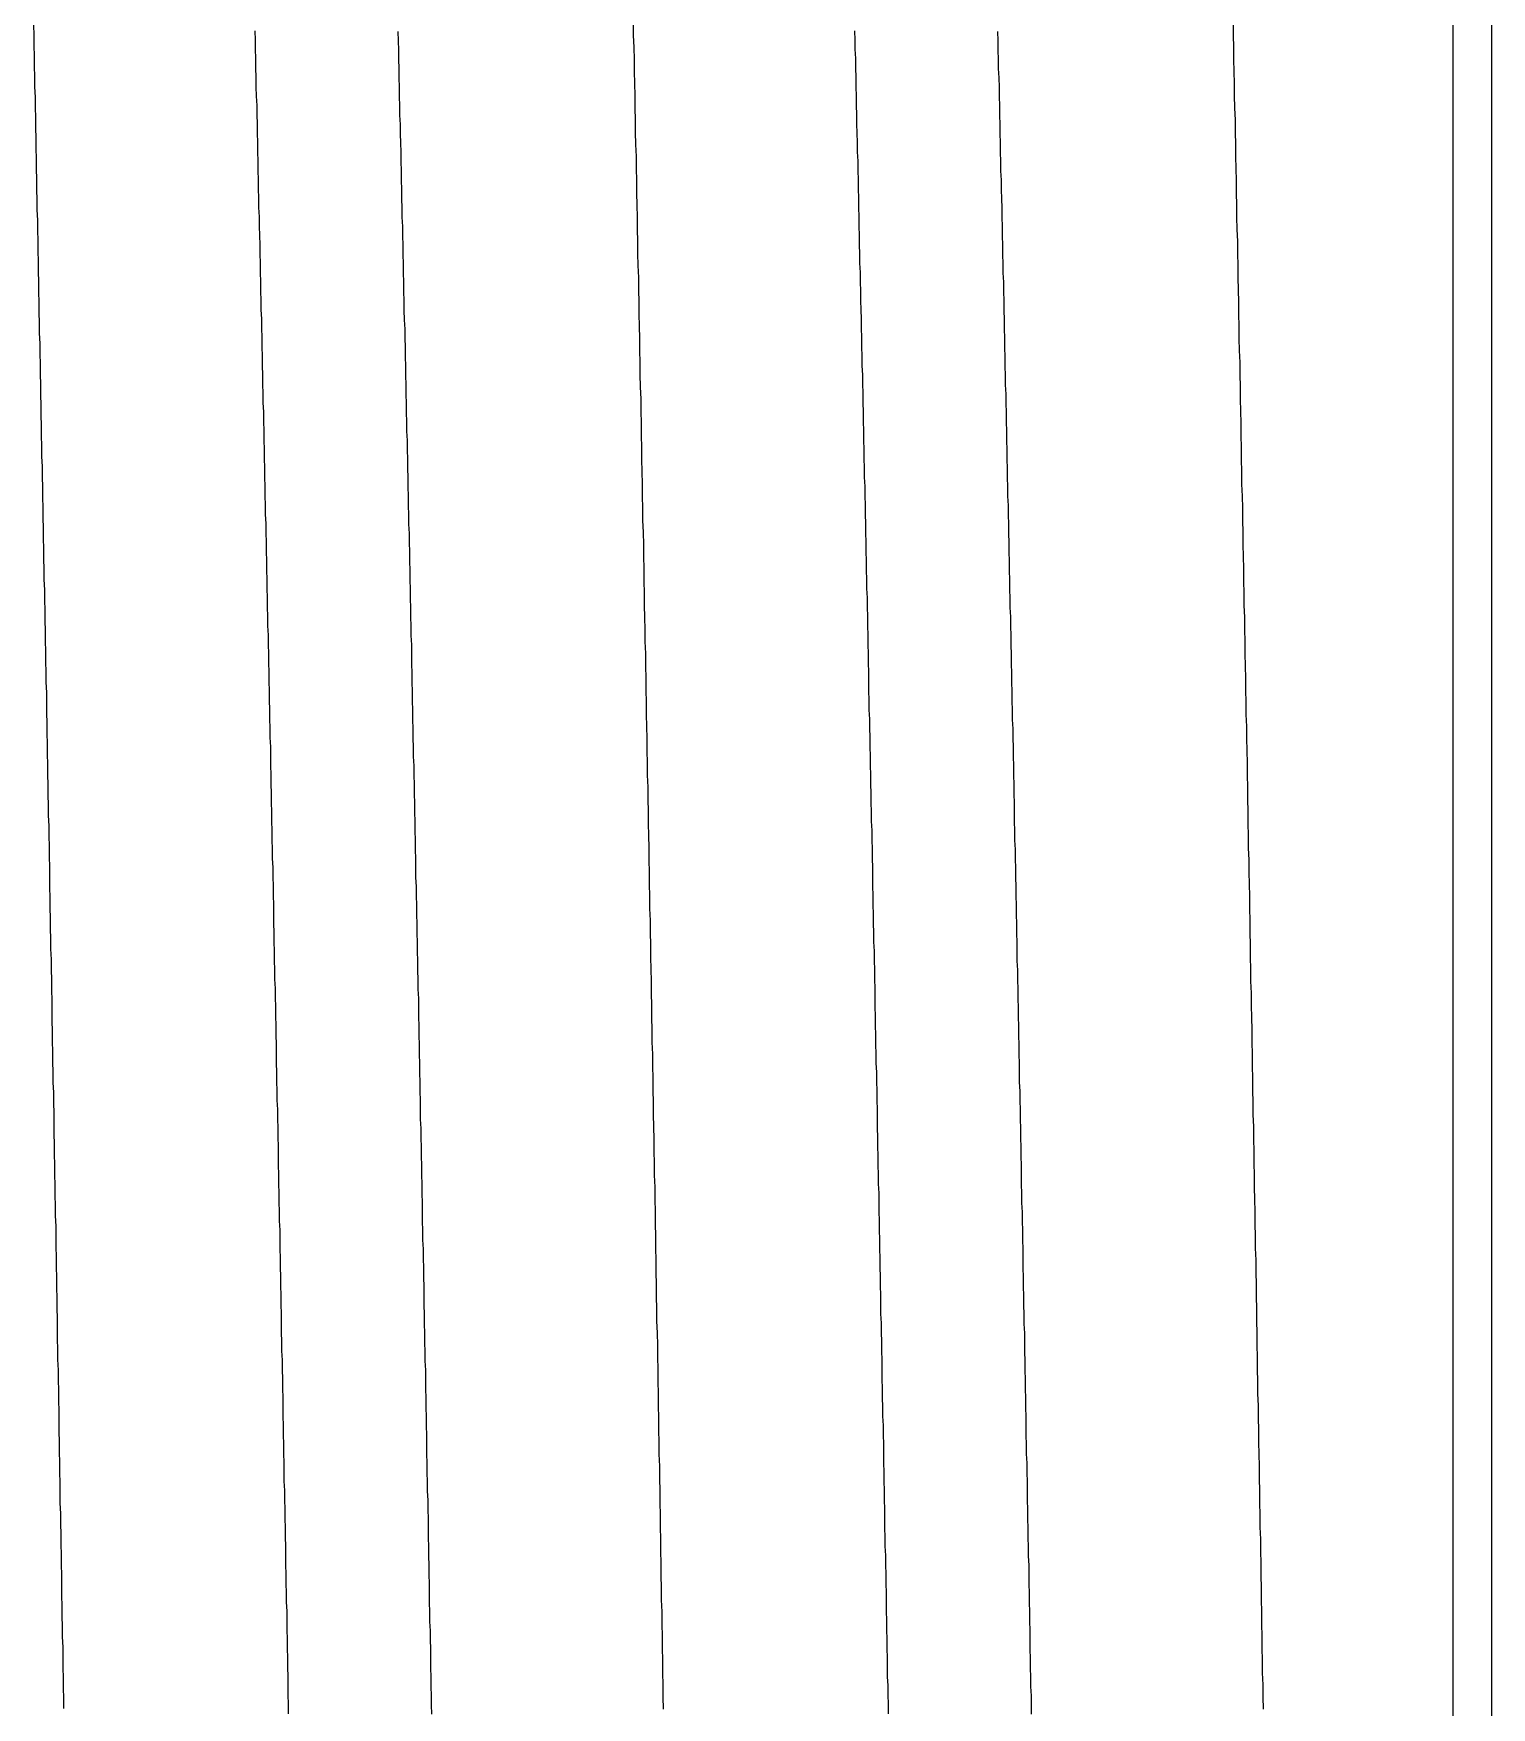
# Model space of a CAD drawing. Header units: millimetres. Extents: x 0 to 3800, y -67 to 2530.
# Drawn here: x 2303.228 to 2306.972, y 1483.78 to 1488.077 of the extents above; entities that cross this region are included whole.
import ezdxf

# ---------------------------------------------------------------- set-up
doc = ezdxf.new("R2010")
doc.units = ezdxf.units.MM
doc.layers.add('내부선 및 부속', color=4, linetype='Continuous')

msp = doc.modelspace()

# ---------------------------------------------------------------- linework, layer by layer
at = {"layer": '내부선 및 부속', "linetype": 'Continuous'}
for p, q in [((2306.9716, 1495.7004), (2306.9716, 1458.5582)), ((2306.8719, 1495.4735), (2306.8719, 1458.7851))]:
    msp.add_line(p, q, dxfattribs=at)
at = {"layer": '내부선 및 부속', "linetype": 'Continuous', "flags": 128}
for points in [[(2304.7681, 1488.1033), (2304.7681, 1488.0723), (2304.7691, 1488.0413), (2304.7701, 1488.0103), (2304.7701, 1487.9793), (2304.7711, 1487.9483), (2304.7721, 1487.9173), (2304.7721, 1487.8863), (2304.7731, 1487.8543), (2304.7731, 1487.8233), (2304.7741, 1487.7923), (2304.7751, 1487.7613), (2304.7751, 1487.7303), (2304.7761, 1487.6993), (2304.7761, 1487.6683), (2304.7771, 1487.6363), (2304.7781, 1487.6053), (2304.7781, 1487.5743), (2304.7791, 1487.5433), (2304.7791, 1487.5123), (2304.7801, 1487.4813), (2304.7811, 1487.4503), (2304.7811, 1487.4193), (2304.7821, 1487.3873), (2304.7821, 1487.3563), (2304.7831, 1487.3253), (2304.7831, 1487.3253), (2304.7841, 1487.2943), (2304.7841, 1487.2633), (2304.7851, 1487.2323), (2304.7851, 1487.2013), (2304.7861, 1487.1703), (2304.7871, 1487.1383), (2304.7871, 1487.1073), (2304.7881, 1487.0763), (2304.7881, 1487.0453), (2304.7891, 1487.0143), (2304.7891, 1486.9833), (2304.7901, 1486.9523), (2304.7911, 1486.9203), (2304.7911, 1486.8893), (2304.7921, 1486.8583), (2304.7921, 1486.8273), (2304.7931, 1486.7963), (2304.7941, 1486.7653), (2304.7941, 1486.7343), (2304.7951, 1486.7033), (2304.7951, 1486.6713), (2304.7961, 1486.6403), (2304.7961, 1486.6093), (2304.7971, 1486.5783), (2304.7981, 1486.5473), (2304.7981, 1486.5163), (2304.7991, 1486.4853), (2304.7991, 1486.4533), (2304.8001, 1486.4223), (2304.8001, 1486.3913), (2304.8011, 1486.3603), (2304.8011, 1486.3293), (2304.8021, 1486.2983), (2304.8031, 1486.2673), (2304.8031, 1486.2363), (2304.8041, 1486.2043), (2304.8041, 1486.1733), (2304.8051, 1486.1423), (2304.8051, 1486.1113), (2304.8061, 1486.0803), (2304.8061, 1486.0493), (2304.8071, 1486.0183), (2304.8081, 1485.9863), (2304.8081, 1485.9553), (2304.8091, 1485.9243), (2304.8091, 1485.8933), (2304.8101, 1485.8623), (2304.8101, 1485.8313), (2304.8111, 1485.8003), (2304.8111, 1485.7693), (2304.8121, 1485.7373), (2304.8121, 1485.7063), (2304.8131, 1485.6753), (2304.8141, 1485.6443), (2304.8141, 1485.6133), (2304.8151, 1485.5823), (2304.8151, 1485.5513), (2304.8161, 1485.5193), (2304.8161, 1485.4883), (2304.8171, 1485.4573), (2304.8171, 1485.4263), (2304.8181, 1485.3953), (2304.8181, 1485.3643), (2304.8191, 1485.3333), (2304.8191, 1485.3023), (2304.8201, 1485.2703), (2304.8211, 1485.2393), (2304.8211, 1485.2083), (2304.8221, 1485.1773), (2304.8221, 1485.1463), (2304.8231, 1485.1153), (2304.8231, 1485.0843), (2304.8241, 1485.0533), (2304.8241, 1485.0213), (2304.8251, 1484.9903), (2304.8251, 1484.9593), (2304.8261, 1484.9283), (2304.8261, 1484.8973), (2304.8271, 1484.8663), (2304.8271, 1484.8353), (2304.8281, 1484.8033), (2304.8281, 1484.7723), (2304.8291, 1484.7413), (2304.8301, 1484.7103), (2304.8301, 1484.6793), (2304.8311, 1484.6483), (2304.8311, 1484.6173), (2304.8321, 1484.5863), (2304.8321, 1484.5543), (2304.8331, 1484.5233), (2304.8331, 1484.4923), (2304.8341, 1484.4613), (2304.8341, 1484.4303), (2304.8351, 1484.3993), (2304.8351, 1484.3683), (2304.8361, 1484.3363), (2304.8361, 1484.3053), (2304.8371, 1484.2743), (2304.8371, 1484.2433), (2304.8381, 1484.2123), (2304.8381, 1484.2123), (2304.8381, 1484.1813), (2304.8391, 1484.1503), (2304.8391, 1484.1193), (2304.8401, 1484.0873), (2304.8401, 1484.0563), (2304.8411, 1484.0253), (2304.8411, 1483.9943), (2304.8421, 1483.9633), (2304.8421, 1483.9323), (2304.8431, 1483.9013), (2304.8431, 1483.8693), (2304.8441, 1483.8383), (2304.8441, 1483.8073), (2304.8451, 1483.7763)], [(2306.3081, 1488.1033), (2306.3081, 1488.0723), (2306.3091, 1488.0413), (2306.3091, 1488.0103), (2306.3101, 1487.9793), (2306.3111, 1487.9483), (2306.3111, 1487.9173), (2306.3121, 1487.8863), (2306.3131, 1487.8543), (2306.3131, 1487.8233), (2306.3141, 1487.7923), (2306.3141, 1487.7613), (2306.3151, 1487.7303), (2306.3161, 1487.6993), (2306.3161, 1487.6683), (2306.3171, 1487.6363), (2306.3171, 1487.6053), (2306.3181, 1487.5743), (2306.3191, 1487.5433), (2306.3191, 1487.5123), (2306.3201, 1487.4813), (2306.3201, 1487.4503), (2306.3211, 1487.4193), (2306.3221, 1487.3873), (2306.3221, 1487.3563), (2306.3231, 1487.3253), (2306.3231, 1487.3253), (2306.3231, 1487.2943), (2306.3241, 1487.2633), (2306.3251, 1487.2323), (2306.3251, 1487.2013), (2306.3261, 1487.1703), (2306.3261, 1487.1383), (2306.3271, 1487.1073), (2306.3281, 1487.0763), (2306.3281, 1487.0453), (2306.3291, 1487.0143), (2306.3291, 1486.9833), (2306.3301, 1486.9523), (2306.3301, 1486.9203), (2306.3311, 1486.8893), (2306.3321, 1486.8583), (2306.3321, 1486.8273), (2306.3331, 1486.7963), (2306.3331, 1486.7653), (2306.3341, 1486.7343), (2306.3351, 1486.7033), (2306.3351, 1486.6713), (2306.3361, 1486.6403), (2306.3361, 1486.6093), (2306.3371, 1486.5783), (2306.3371, 1486.5473), (2306.3381, 1486.5163), (2306.3381, 1486.4853), (2306.3391, 1486.4533), (2306.3401, 1486.4223), (2306.3401, 1486.3913), (2306.3411, 1486.3603), (2306.3411, 1486.3293), (2306.3421, 1486.2983), (2306.3421, 1486.2673), (2306.3431, 1486.2363), (2306.3441, 1486.2043), (2306.3441, 1486.1733), (2306.3451, 1486.1423), (2306.3451, 1486.1113), (2306.3461, 1486.0803), (2306.3461, 1486.0493), (2306.3471, 1486.0183), (2306.3471, 1485.9863), (2306.3481, 1485.9553), (2306.3481, 1485.9243), (2306.3491, 1485.8933), (2306.3501, 1485.8623), (2306.3501, 1485.8313), (2306.3511, 1485.8003), (2306.3511, 1485.7693), (2306.3521, 1485.7373), (2306.3521, 1485.7063), (2306.3531, 1485.6753), (2306.3531, 1485.6443), (2306.3541, 1485.6133), (2306.3541, 1485.5823), (2306.3551, 1485.5513), (2306.3561, 1485.5193), (2306.3561, 1485.4883), (2306.3571, 1485.4573), (2306.3571, 1485.4263), (2306.3581, 1485.3953), (2306.3581, 1485.3643), (2306.3591, 1485.3333), (2306.3591, 1485.3023), (2306.3601, 1485.2703), (2306.3601, 1485.2393), (2306.3611, 1485.2083), (2306.3611, 1485.1773), (2306.3621, 1485.1463), (2306.3621, 1485.1153), (2306.3631, 1485.0843), (2306.3641, 1485.0533), (2306.3641, 1485.0213), (2306.3651, 1484.9903), (2306.3651, 1484.9593), (2306.3661, 1484.9283), (2306.3661, 1484.8973), (2306.3671, 1484.8663), (2306.3671, 1484.8353), (2306.3681, 1484.8033), (2306.3681, 1484.7723), (2306.3691, 1484.7413), (2306.3691, 1484.7103), (2306.3701, 1484.6793), (2306.3701, 1484.6483), (2306.3711, 1484.6173), (2306.3711, 1484.5863), (2306.3721, 1484.5543), (2306.3721, 1484.5233), (2306.3731, 1484.4923), (2306.3731, 1484.4613), (2306.3741, 1484.4303), (2306.3751, 1484.3993), (2306.3751, 1484.3683), (2306.3761, 1484.3363), (2306.3761, 1484.3053), (2306.3771, 1484.2743), (2306.3771, 1484.2433), (2306.3781, 1484.2123), (2306.3781, 1484.2123), (2306.3781, 1484.1813), (2306.3791, 1484.1503), (2306.3791, 1484.1193), (2306.3801, 1484.0873), (2306.3801, 1484.0563), (2306.3811, 1484.0253), (2306.3811, 1483.9943), (2306.3821, 1483.9633), (2306.3821, 1483.9323), (2306.3831, 1483.9013), (2306.3831, 1483.8693), (2306.3841, 1483.8383), (2306.3841, 1483.8073), (2306.3851, 1483.7763)], [(2303.2281, 1488.0983), (2303.2291, 1488.0723), (2303.2291, 1488.0453), (2303.2301, 1488.0193), (2303.2301, 1487.9923), (2303.2311, 1487.9663), (2303.2311, 1487.9403), (2303.2321, 1487.9133), (2303.2321, 1487.8873), (2303.2331, 1487.8613), (2303.2331, 1487.8343), (2303.2341, 1487.8083), (2303.2341, 1487.7823), (2303.2351, 1487.7553), (2303.2351, 1487.7293), (2303.2361, 1487.7033), (2303.2361, 1487.6763), (2303.2371, 1487.6503), (2303.2371, 1487.6243), (2303.2381, 1487.5973), (2303.2381, 1487.5713), (2303.2391, 1487.5453), (2303.2391, 1487.5183), (2303.2401, 1487.4923), (2303.2401, 1487.4663), (2303.2411, 1487.4393), (2303.2411, 1487.4133), (2303.2421, 1487.3873), (2303.2421, 1487.3603), (2303.2431, 1487.3343), (2303.2431, 1487.3073), (2303.2441, 1487.2813), (2303.2441, 1487.2553), (2303.2451, 1487.2283), (2303.2451, 1487.2023), (2303.2461, 1487.1763), (2303.2461, 1487.1493), (2303.2471, 1487.1233), (2303.2471, 1487.0973), (2303.2481, 1487.0703), (2303.2481, 1487.0443), (2303.2491, 1487.0183), (2303.2491, 1486.9913), (2303.2501, 1486.9653), (2303.2501, 1486.9393), (2303.2511, 1486.9123), (2303.2511, 1486.8863), (2303.2521, 1486.8603), (2303.2521, 1486.8333), (2303.2531, 1486.8073), (2303.2531, 1486.7813), (2303.2541, 1486.7543), (2303.2541, 1486.7283), (2303.2551, 1486.7023), (2303.2551, 1486.6753), (2303.2561, 1486.6493), (2303.2561, 1486.6223), (2303.2571, 1486.5963), (2303.2571, 1486.5703), (2303.2581, 1486.5433), (2303.2581, 1486.5173), (2303.2591, 1486.4913), (2303.2591, 1486.4643), (2303.2601, 1486.4383), (2303.2601, 1486.4123), (2303.2611, 1486.3853), (2303.2611, 1486.3593), (2303.2611, 1486.3333), (2303.2621, 1486.3063), (2303.2621, 1486.2803), (2303.2631, 1486.2543), (2303.2631, 1486.2273), (2303.2641, 1486.2013), (2303.2641, 1486.1753), (2303.2651, 1486.1483), (2303.2651, 1486.1223), (2303.2661, 1486.0963), (2303.2661, 1486.0693), (2303.2671, 1486.0433), (2303.2671, 1486.0173), (2303.2681, 1485.9903), (2303.2681, 1485.9643), (2303.2691, 1485.9373), (2303.2691, 1485.9113), (2303.2691, 1485.8853), (2303.2701, 1485.8583), (2303.2701, 1485.8323), (2303.2711, 1485.8063), (2303.2711, 1485.7793), (2303.2721, 1485.7533), (2303.2721, 1485.7273), (2303.2731, 1485.7003), (2303.2731, 1485.6743), (2303.2741, 1485.6483), (2303.2741, 1485.6483), (2303.2741, 1485.6213), (2303.2751, 1485.5953), (2303.2751, 1485.5693), (2303.2751, 1485.5423), (2303.2761, 1485.5163), (2303.2761, 1485.4903), (2303.2771, 1485.4633), (2303.2771, 1485.4373), (2303.2781, 1485.4113), (2303.2781, 1485.3843), (2303.2791, 1485.3583), (2303.2791, 1485.3323), (2303.2801, 1485.3053), (2303.2801, 1485.2793), (2303.2801, 1485.2523), (2303.2811, 1485.2263), (2303.2811, 1485.2003), (2303.2821, 1485.1733), (2303.2821, 1485.1473), (2303.2831, 1485.1213), (2303.2831, 1485.0943), (2303.2841, 1485.0683), (2303.2841, 1485.0423), (2303.2851, 1485.0153), (2303.2851, 1484.9893), (2303.2851, 1484.9633), (2303.2861, 1484.9363), (2303.2861, 1484.9103), (2303.2871, 1484.8843), (2303.2871, 1484.8573), (2303.2881, 1484.8313), (2303.2881, 1484.8053), (2303.2891, 1484.7783), (2303.2891, 1484.7523), (2303.2891, 1484.7263), (2303.2901, 1484.6993), (2303.2901, 1484.6733), (2303.2911, 1484.6463), (2303.2911, 1484.6203), (2303.2921, 1484.5943), (2303.2921, 1484.5673), (2303.2931, 1484.5413), (2303.2931, 1484.5153), (2303.2931, 1484.4883), (2303.2941, 1484.4623), (2303.2941, 1484.4363), (2303.2951, 1484.4093), (2303.2951, 1484.3833), (2303.2961, 1484.3573), (2303.2961, 1484.3303), (2303.2961, 1484.3043), (2303.2971, 1484.2783), (2303.2971, 1484.2513), (2303.2981, 1484.2253), (2303.2981, 1484.1993), (2303.2991, 1484.1723), (2303.2991, 1484.1463), (2303.3001, 1484.1203), (2303.3001, 1484.0933), (2303.3001, 1484.0673), (2303.3011, 1484.0403), (2303.3011, 1484.0143), (2303.3021, 1483.9883), (2303.3021, 1483.9613), (2303.3031, 1483.9353), (2303.3031, 1483.9093), (2303.3031, 1483.8823), (2303.3041, 1483.8563), (2303.3041, 1483.8303), (2303.3051, 1483.8033), (2303.3051, 1483.7773)], [(2303.8831, 1483.7643), (2303.8831, 1483.7883), (2303.8821, 1483.8123), (2303.8821, 1483.8363), (2303.8821, 1483.8593), (2303.8811, 1483.8833), (2303.8811, 1483.9073), (2303.8801, 1483.9313), (2303.8801, 1483.9553), (2303.8791, 1483.9793), (2303.8791, 1484.0033), (2303.8791, 1484.0273), (2303.8781, 1484.0503), (2303.8781, 1484.0743), (2303.8771, 1484.0983), (2303.8771, 1484.1223), (2303.8761, 1484.1463), (2303.8761, 1484.1703), (2303.8761, 1484.1943), (2303.8751, 1484.2173), (2303.8751, 1484.2413), (2303.8741, 1484.2653), (2303.8741, 1484.2893), (2303.8731, 1484.3133), (2303.8731, 1484.3373), (2303.8721, 1484.3613), (2303.8721, 1484.3843), (2303.8721, 1484.4083), (2303.8711, 1484.4323), (2303.8711, 1484.4563), (2303.8701, 1484.4803), (2303.8701, 1484.5043), (2303.8691, 1484.5283), (2303.8691, 1484.5523), (2303.8691, 1484.5753), (2303.8681, 1484.5993), (2303.8681, 1484.6233), (2303.8671, 1484.6473), (2303.8671, 1484.6713), (2303.8661, 1484.6953), (2303.8661, 1484.7193), (2303.8651, 1484.7423), (2303.8651, 1484.7663), (2303.8651, 1484.7903), (2303.8641, 1484.8143), (2303.8641, 1484.8383), (2303.8631, 1484.8623), (2303.8631, 1484.8863), (2303.8621, 1484.9093), (2303.8621, 1484.9333), (2303.8611, 1484.9573), (2303.8611, 1484.9813), (2303.8611, 1485.0053), (2303.8601, 1485.0293), (2303.8601, 1485.0533), (2303.8591, 1485.0773), (2303.8591, 1485.1003), (2303.8581, 1485.1243), (2303.8581, 1485.1483), (2303.8571, 1485.1723), (2303.8571, 1485.1963), (2303.8571, 1485.2203), (2303.8561, 1485.2443), (2303.8561, 1485.2673), (2303.8551, 1485.2913), (2303.8551, 1485.3153), (2303.8541, 1485.3393), (2303.8541, 1485.3633), (2303.8531, 1485.3873), (2303.8531, 1485.4113), (2303.8521, 1485.4343), (2303.8521, 1485.4583), (2303.8521, 1485.4823), (2303.8511, 1485.5063), (2303.8511, 1485.5303), (2303.8501, 1485.5543), (2303.8501, 1485.5783), (2303.8491, 1485.6023), (2303.8491, 1485.6253), (2303.8481, 1485.6493), (2303.8481, 1485.6733), (2303.8471, 1485.6973), (2303.8471, 1485.7213), (2303.8471, 1485.7213), (2303.8461, 1485.7453), (2303.8461, 1485.7693), (2303.8451, 1485.7923), (2303.8451, 1485.8163), (2303.8451, 1485.8403), (2303.8441, 1485.8643), (2303.8441, 1485.8883), (2303.8431, 1485.9123), (2303.8431, 1485.9363), (2303.8421, 1485.9593), (2303.8421, 1485.9833), (2303.8411, 1486.0073), (2303.8411, 1486.0313), (2303.8401, 1486.0553), (2303.8401, 1486.0793), (2303.8391, 1486.1033), (2303.8391, 1486.1273), (2303.8381, 1486.1503), (2303.8381, 1486.1743), (2303.8371, 1486.1983), (2303.8371, 1486.2223), (2303.8371, 1486.2463), (2303.8361, 1486.2703), (2303.8361, 1486.2943), (2303.8351, 1486.3173), (2303.8351, 1486.3413), (2303.8341, 1486.3653), (2303.8341, 1486.3893), (2303.8331, 1486.4133), (2303.8331, 1486.4373), (2303.8321, 1486.4613), (2303.8321, 1486.4843), (2303.8311, 1486.5083), (2303.8311, 1486.5323), (2303.8301, 1486.5563), (2303.8301, 1486.5803), (2303.8291, 1486.6043), (2303.8291, 1486.6283), (2303.8281, 1486.6523), (2303.8281, 1486.6753), (2303.8271, 1486.6993), (2303.8271, 1486.7233), (2303.8261, 1486.7473), (2303.8261, 1486.7713), (2303.8251, 1486.7953), (2303.8251, 1486.8193), (2303.8241, 1486.8423), (2303.8241, 1486.8663), (2303.8231, 1486.8903), (2303.8231, 1486.9143), (2303.8221, 1486.9383), (2303.8221, 1486.9623), (2303.8211, 1486.9863), (2303.8211, 1487.0093), (2303.8201, 1487.0333), (2303.8201, 1487.0573), (2303.8191, 1487.0813), (2303.8191, 1487.1053), (2303.8181, 1487.1293), (2303.8181, 1487.1533), (2303.8171, 1487.1763), (2303.8171, 1487.2003), (2303.8161, 1487.2243), (2303.8161, 1487.2483), (2303.8151, 1487.2723), (2303.8151, 1487.2963), (2303.8141, 1487.3203), (2303.8141, 1487.3443), (2303.8131, 1487.3673), (2303.8131, 1487.3913), (2303.8121, 1487.4153), (2303.8121, 1487.4393), (2303.8111, 1487.4633), (2303.8111, 1487.4873), (2303.8101, 1487.5113), (2303.8101, 1487.5343), (2303.8091, 1487.5583), (2303.8081, 1487.5823), (2303.8081, 1487.6063), (2303.8071, 1487.6303), (2303.8071, 1487.6543), (2303.8061, 1487.6783), (2303.8061, 1487.7013), (2303.8051, 1487.7253), (2303.8051, 1487.7493), (2303.8041, 1487.7733), (2303.8041, 1487.7973), (2303.8031, 1487.8213), (2303.8031, 1487.8453), (2303.8021, 1487.8683), (2303.8021, 1487.8923), (2303.8011, 1487.9163), (2303.8001, 1487.9403), (2303.8001, 1487.9643), (2303.7991, 1487.9883), (2303.7991, 1488.0123), (2303.7981, 1488.0363), (2303.7981, 1488.0593), (2303.7971, 1488.0833)], [(2304.2511, 1483.7633), (2304.2501, 1483.7873), (2304.2501, 1483.8103), (2304.2491, 1483.8343), (2304.2491, 1483.8583), (2304.2481, 1483.8823), (2304.2481, 1483.9063), (2304.2481, 1483.9303), (2304.2471, 1483.9543), (2304.2471, 1483.9773), (2304.2461, 1484.0013), (2304.2461, 1484.0253), (2304.2451, 1484.0493), (2304.2451, 1484.0733), (2304.2451, 1484.0973), (2304.2441, 1484.1213), (2304.2441, 1484.1453), (2304.2431, 1484.1683), (2304.2431, 1484.1923), (2304.2421, 1484.2163), (2304.2421, 1484.2403), (2304.2421, 1484.2643), (2304.2411, 1484.2883), (2304.2411, 1484.3123), (2304.2401, 1484.3353), (2304.2401, 1484.3593), (2304.2391, 1484.3833), (2304.2391, 1484.4073), (2304.2381, 1484.4313), (2304.2381, 1484.4553), (2304.2381, 1484.4793), (2304.2371, 1484.5033), (2304.2371, 1484.5263), (2304.2361, 1484.5503), (2304.2361, 1484.5743), (2304.2351, 1484.5983), (2304.2351, 1484.6223), (2304.2351, 1484.6463), (2304.2341, 1484.6703), (2304.2341, 1484.6933), (2304.2331, 1484.7173), (2304.2331, 1484.7413), (2304.2321, 1484.7653), (2304.2321, 1484.7893), (2304.2311, 1484.8133), (2304.2311, 1484.8373), (2304.2311, 1484.8603), (2304.2301, 1484.8843), (2304.2301, 1484.9083), (2304.2291, 1484.9323), (2304.2291, 1484.9563), (2304.2281, 1484.9803), (2304.2281, 1485.0043), (2304.2271, 1485.0283), (2304.2271, 1485.0513), (2304.2271, 1485.0753), (2304.2261, 1485.0993), (2304.2261, 1485.1233), (2304.2251, 1485.1473), (2304.2251, 1485.1713), (2304.2241, 1485.1953), (2304.2241, 1485.2183), (2304.2231, 1485.2423), (2304.2231, 1485.2663), (2304.2221, 1485.2903), (2304.2221, 1485.3143), (2304.2221, 1485.3383), (2304.2211, 1485.3623), (2304.2211, 1485.3853), (2304.2201, 1485.4093), (2304.2201, 1485.4333), (2304.2191, 1485.4573), (2304.2191, 1485.4813), (2304.2181, 1485.5053), (2304.2181, 1485.5293), (2304.2171, 1485.5533), (2304.2171, 1485.5763), (2304.2171, 1485.6003), (2304.2161, 1485.6243), (2304.2161, 1485.6483), (2304.2151, 1485.6723), (2304.2151, 1485.6963), (2304.2141, 1485.7203), (2304.2141, 1485.7433), (2304.2141, 1485.7433), (2304.2131, 1485.7673), (2304.2131, 1485.7913), (2304.2121, 1485.8153), (2304.2121, 1485.8393), (2304.2111, 1485.8633), (2304.2111, 1485.8873), (2304.2101, 1485.9103), (2304.2101, 1485.9343), (2304.2101, 1485.9583), (2304.2091, 1485.9823), (2304.2091, 1486.0063), (2304.2081, 1486.0303), (2304.2081, 1486.0543), (2304.2071, 1486.0783), (2304.2071, 1486.1013), (2304.2061, 1486.1253), (2304.2061, 1486.1493), (2304.2051, 1486.1733), (2304.2051, 1486.1973), (2304.2041, 1486.2213), (2304.2041, 1486.2453), (2304.2031, 1486.2683), (2304.2031, 1486.2923), (2304.2021, 1486.3163), (2304.2021, 1486.3403), (2304.2011, 1486.3643), (2304.2011, 1486.3883), (2304.2001, 1486.4123), (2304.2001, 1486.4353), (2304.1991, 1486.4593), (2304.1991, 1486.4833), (2304.1991, 1486.5073), (2304.1981, 1486.5313), (2304.1981, 1486.5553), (2304.1971, 1486.5793), (2304.1971, 1486.6023), (2304.1961, 1486.6263), (2304.1961, 1486.6503), (2304.1951, 1486.6743), (2304.1951, 1486.6983), (2304.1941, 1486.7223), (2304.1941, 1486.7463), (2304.1931, 1486.7703), (2304.1931, 1486.7933), (2304.1921, 1486.8173), (2304.1921, 1486.8413), (2304.1911, 1486.8653), (2304.1911, 1486.8893), (2304.1901, 1486.9133), (2304.1901, 1486.9373), (2304.1891, 1486.9603), (2304.1891, 1486.9843), (2304.1881, 1487.0083), (2304.1881, 1487.0323), (2304.1871, 1487.0563), (2304.1871, 1487.0803), (2304.1861, 1487.1043), (2304.1861, 1487.1273), (2304.1851, 1487.1513), (2304.1851, 1487.1753), (2304.1841, 1487.1993), (2304.1841, 1487.2233), (2304.1831, 1487.2473), (2304.1831, 1487.2713), (2304.1821, 1487.2953), (2304.1821, 1487.3183), (2304.1811, 1487.3423), (2304.1801, 1487.3663), (2304.1801, 1487.3903), (2304.1791, 1487.4143), (2304.1791, 1487.4383), (2304.1781, 1487.4623), (2304.1781, 1487.4853), (2304.1771, 1487.5093), (2304.1771, 1487.5333), (2304.1761, 1487.5573), (2304.1761, 1487.5813), (2304.1751, 1487.6053), (2304.1751, 1487.6293), (2304.1741, 1487.6523), (2304.1741, 1487.6763), (2304.1731, 1487.7003), (2304.1731, 1487.7243), (2304.1721, 1487.7483), (2304.1721, 1487.7723), (2304.1711, 1487.7963), (2304.1701, 1487.8193), (2304.1701, 1487.8433), (2304.1691, 1487.8673), (2304.1691, 1487.8913), (2304.1681, 1487.9153), (2304.1681, 1487.9393), (2304.1671, 1487.9633), (2304.1671, 1487.9873), (2304.1661, 1488.0103), (2304.1661, 1488.0343), (2304.1651, 1488.0583), (2304.1641, 1488.0823)], [(2305.4231, 1483.7643), (2305.4231, 1483.7883), (2305.4221, 1483.8123), (2305.4221, 1483.8363), (2305.4211, 1483.8593), (2305.4211, 1483.8833), (2305.4211, 1483.9073), (2305.4201, 1483.9313), (2305.4201, 1483.9553), (2305.4191, 1483.9793), (2305.4191, 1484.0033), (2305.4181, 1484.0273), (2305.4181, 1484.0503), (2305.4181, 1484.0743), (2305.4171, 1484.0983), (2305.4171, 1484.1223), (2305.4161, 1484.1463), (2305.4161, 1484.1703), (2305.4151, 1484.1943), (2305.4151, 1484.2173), (2305.4141, 1484.2413), (2305.4141, 1484.2653), (2305.4141, 1484.2893), (2305.4131, 1484.3133), (2305.4131, 1484.3373), (2305.4121, 1484.3613), (2305.4121, 1484.3843), (2305.4111, 1484.4083), (2305.4111, 1484.4323), (2305.4111, 1484.4563), (2305.4101, 1484.4803), (2305.4101, 1484.5043), (2305.4091, 1484.5283), (2305.4091, 1484.5523), (2305.4081, 1484.5753), (2305.4081, 1484.5993), (2305.4071, 1484.6233), (2305.4071, 1484.6473), (2305.4071, 1484.6713), (2305.4061, 1484.6953), (2305.4061, 1484.7193), (2305.4051, 1484.7423), (2305.4051, 1484.7663), (2305.4041, 1484.7903), (2305.4041, 1484.8143), (2305.4041, 1484.8383), (2305.4031, 1484.8623), (2305.4031, 1484.8863), (2305.4021, 1484.9093), (2305.4021, 1484.9333), (2305.4011, 1484.9573), (2305.4011, 1484.9813), (2305.4001, 1485.0053), (2305.4001, 1485.0293), (2305.3991, 1485.0533), (2305.3991, 1485.0773), (2305.3991, 1485.1003), (2305.3981, 1485.1243), (2305.3981, 1485.1483), (2305.3971, 1485.1723), (2305.3971, 1485.1963), (2305.3961, 1485.2203), (2305.3961, 1485.2443), (2305.3951, 1485.2673), (2305.3951, 1485.2913), (2305.3951, 1485.3153), (2305.3941, 1485.3393), (2305.3941, 1485.3633), (2305.3931, 1485.3873), (2305.3931, 1485.4113), (2305.3921, 1485.4343), (2305.3921, 1485.4583), (2305.3911, 1485.4823), (2305.3911, 1485.5063), (2305.3901, 1485.5303), (2305.3901, 1485.5543), (2305.3891, 1485.5783), (2305.3891, 1485.6023), (2305.3891, 1485.6253), (2305.3881, 1485.6493), (2305.3881, 1485.6733), (2305.3871, 1485.6973), (2305.3871, 1485.7213), (2305.3871, 1485.7213), (2305.3861, 1485.7453), (2305.3861, 1485.7693), (2305.3851, 1485.7923), (2305.3851, 1485.8163), (2305.3841, 1485.8403), (2305.3841, 1485.8643), (2305.3831, 1485.8883), (2305.3831, 1485.9123), (2305.3831, 1485.9363), (2305.3821, 1485.9593), (2305.3821, 1485.9833), (2305.3811, 1486.0073), (2305.3811, 1486.0313), (2305.3801, 1486.0553), (2305.3801, 1486.0793), (2305.3791, 1486.1033), (2305.3791, 1486.1273), (2305.3781, 1486.1503), (2305.3781, 1486.1743), (2305.3771, 1486.1983), (2305.3771, 1486.2223), (2305.3761, 1486.2463), (2305.3761, 1486.2703), (2305.3751, 1486.2943), (2305.3751, 1486.3173), (2305.3741, 1486.3413), (2305.3741, 1486.3653), (2305.3731, 1486.3893), (2305.3731, 1486.4133), (2305.3731, 1486.4373), (2305.3721, 1486.4613), (2305.3721, 1486.4843), (2305.3711, 1486.5083), (2305.3711, 1486.5323), (2305.3701, 1486.5563), (2305.3701, 1486.5803), (2305.3691, 1486.6043), (2305.3691, 1486.6283), (2305.3681, 1486.6523), (2305.3681, 1486.6753), (2305.3671, 1486.6993), (2305.3671, 1486.7233), (2305.3661, 1486.7473), (2305.3661, 1486.7713), (2305.3651, 1486.7953), (2305.3651, 1486.8193), (2305.3641, 1486.8423), (2305.3641, 1486.8663), (2305.3631, 1486.8903), (2305.3631, 1486.9143), (2305.3621, 1486.9383), (2305.3621, 1486.9623), (2305.3611, 1486.9863), (2305.3611, 1487.0093), (2305.3601, 1487.0333), (2305.3601, 1487.0573), (2305.3591, 1487.0813), (2305.3591, 1487.1053), (2305.3581, 1487.1293), (2305.3581, 1487.1533), (2305.3571, 1487.1773), (2305.3571, 1487.2003), (2305.3561, 1487.2243), (2305.3561, 1487.2483), (2305.3551, 1487.2723), (2305.3551, 1487.2963), (2305.3541, 1487.3203), (2305.3541, 1487.3443), (2305.3531, 1487.3673), (2305.3521, 1487.3913), (2305.3521, 1487.4153), (2305.3511, 1487.4393), (2305.3511, 1487.4633), (2305.3501, 1487.4873), (2305.3501, 1487.5113), (2305.3491, 1487.5343), (2305.3491, 1487.5583), (2305.3481, 1487.5823), (2305.3481, 1487.6063), (2305.3471, 1487.6303), (2305.3471, 1487.6543), (2305.3461, 1487.6783), (2305.3461, 1487.7013), (2305.3451, 1487.7253), (2305.3451, 1487.7493), (2305.3441, 1487.7733), (2305.3441, 1487.7973), (2305.3431, 1487.8213), (2305.3421, 1487.8453), (2305.3421, 1487.8693), (2305.3411, 1487.8923), (2305.3411, 1487.9163), (2305.3401, 1487.9403), (2305.3401, 1487.9643), (2305.3391, 1487.9883), (2305.3391, 1488.0123), (2305.3381, 1488.0363), (2305.3381, 1488.0593), (2305.3371, 1488.0833)], [(2305.7901, 1483.7633), (2305.7901, 1483.7873), (2305.7901, 1483.8103), (2305.7891, 1483.8343), (2305.7891, 1483.8583), (2305.7881, 1483.8823), (2305.7881, 1483.9063), (2305.7871, 1483.9303), (2305.7871, 1483.9543), (2305.7871, 1483.9783), (2305.7861, 1484.0013), (2305.7861, 1484.0253), (2305.7851, 1484.0493), (2305.7851, 1484.0733), (2305.7841, 1484.0973), (2305.7841, 1484.1213), (2305.7841, 1484.1453), (2305.7831, 1484.1683), (2305.7831, 1484.1923), (2305.7821, 1484.2163), (2305.7821, 1484.2403), (2305.7811, 1484.2643), (2305.7811, 1484.2883), (2305.7801, 1484.3123), (2305.7801, 1484.3353), (2305.7801, 1484.3593), (2305.7791, 1484.3833), (2305.7791, 1484.4073), (2305.7781, 1484.4313), (2305.7781, 1484.4553), (2305.7771, 1484.4793), (2305.7771, 1484.5033), (2305.7771, 1484.5263), (2305.7761, 1484.5503), (2305.7761, 1484.5743), (2305.7751, 1484.5983), (2305.7751, 1484.6223), (2305.7741, 1484.6463), (2305.7741, 1484.6703), (2305.7731, 1484.6933), (2305.7731, 1484.7173), (2305.7731, 1484.7413), (2305.7721, 1484.7653), (2305.7721, 1484.7893), (2305.7711, 1484.8133), (2305.7711, 1484.8373), (2305.7701, 1484.8603), (2305.7701, 1484.8843), (2305.7691, 1484.9083), (2305.7691, 1484.9323), (2305.7691, 1484.9563), (2305.7681, 1484.9803), (2305.7681, 1485.0043), (2305.7671, 1485.0283), (2305.7671, 1485.0513), (2305.7661, 1485.0753), (2305.7661, 1485.0993), (2305.7651, 1485.1233), (2305.7651, 1485.1473), (2305.7651, 1485.1713), (2305.7641, 1485.1953), (2305.7641, 1485.2183), (2305.7631, 1485.2423), (2305.7631, 1485.2663), (2305.7621, 1485.2903), (2305.7621, 1485.3143), (2305.7611, 1485.3383), (2305.7611, 1485.3623), (2305.7601, 1485.3853), (2305.7601, 1485.4093), (2305.7601, 1485.4333), (2305.7591, 1485.4573), (2305.7591, 1485.4813), (2305.7581, 1485.5053), (2305.7581, 1485.5293), (2305.7571, 1485.5533), (2305.7571, 1485.5763), (2305.7561, 1485.6003), (2305.7561, 1485.6243), (2305.7551, 1485.6483), (2305.7551, 1485.6723), (2305.7541, 1485.6963), (2305.7541, 1485.7203), (2305.7541, 1485.7433), (2305.7541, 1485.7433), (2305.7531, 1485.7673), (2305.7531, 1485.7913), (2305.7521, 1485.8153), (2305.7521, 1485.8393), (2305.7511, 1485.8633), (2305.7511, 1485.8873), (2305.7501, 1485.9103), (2305.7501, 1485.9343), (2305.7491, 1485.9583), (2305.7491, 1485.9823), (2305.7481, 1486.0063), (2305.7481, 1486.0303), (2305.7471, 1486.0543), (2305.7471, 1486.0783), (2305.7471, 1486.1013), (2305.7461, 1486.1253), (2305.7461, 1486.1493), (2305.7451, 1486.1733), (2305.7451, 1486.1973), (2305.7441, 1486.2213), (2305.7441, 1486.2453), (2305.7431, 1486.2683), (2305.7431, 1486.2923), (2305.7421, 1486.3163), (2305.7421, 1486.3403), (2305.7411, 1486.3643), (2305.7411, 1486.3883), (2305.7401, 1486.4123), (2305.7401, 1486.4353), (2305.7391, 1486.4593), (2305.7391, 1486.4833), (2305.7381, 1486.5073), (2305.7381, 1486.5313), (2305.7371, 1486.5553), (2305.7371, 1486.5793), (2305.7361, 1486.6033), (2305.7361, 1486.6263), (2305.7351, 1486.6503), (2305.7351, 1486.6743), (2305.7341, 1486.6983), (2305.7341, 1486.7223), (2305.7331, 1486.7463), (2305.7331, 1486.7703), (2305.7321, 1486.7933), (2305.7321, 1486.8173), (2305.7311, 1486.8413), (2305.7311, 1486.8653), (2305.7301, 1486.8893), (2305.7301, 1486.9133), (2305.7291, 1486.9373), (2305.7291, 1486.9603), (2305.7281, 1486.9843), (2305.7281, 1487.0083), (2305.7271, 1487.0323), (2305.7271, 1487.0563), (2305.7261, 1487.0803), (2305.7261, 1487.1043), (2305.7251, 1487.1283), (2305.7251, 1487.1513), (2305.7241, 1487.1753), (2305.7241, 1487.1993), (2305.7231, 1487.2233), (2305.7231, 1487.2473), (2305.7221, 1487.2713), (2305.7221, 1487.2953), (2305.7211, 1487.3183), (2305.7211, 1487.3423), (2305.7201, 1487.3663), (2305.7201, 1487.3903), (2305.7191, 1487.4143), (2305.7191, 1487.4383), (2305.7181, 1487.4623), (2305.7181, 1487.4853), (2305.7171, 1487.5093), (2305.7171, 1487.5333), (2305.7161, 1487.5573), (2305.7161, 1487.5813), (2305.7151, 1487.6053), (2305.7151, 1487.6293), (2305.7141, 1487.6523), (2305.7131, 1487.6763), (2305.7131, 1487.7003), (2305.7121, 1487.7243), (2305.7121, 1487.7483), (2305.7111, 1487.7723), (2305.7111, 1487.7963), (2305.7101, 1487.8203), (2305.7101, 1487.8433), (2305.7091, 1487.8673), (2305.7091, 1487.8913), (2305.7081, 1487.9153), (2305.7081, 1487.9393), (2305.7071, 1487.9633), (2305.7061, 1487.9873), (2305.7061, 1488.0103), (2305.7051, 1488.0343), (2305.7051, 1488.0583), (2305.7041, 1488.0823)]]:
    msp.add_lwpolyline(points, dxfattribs=at)

doc.saveas('drawing.dxf')
